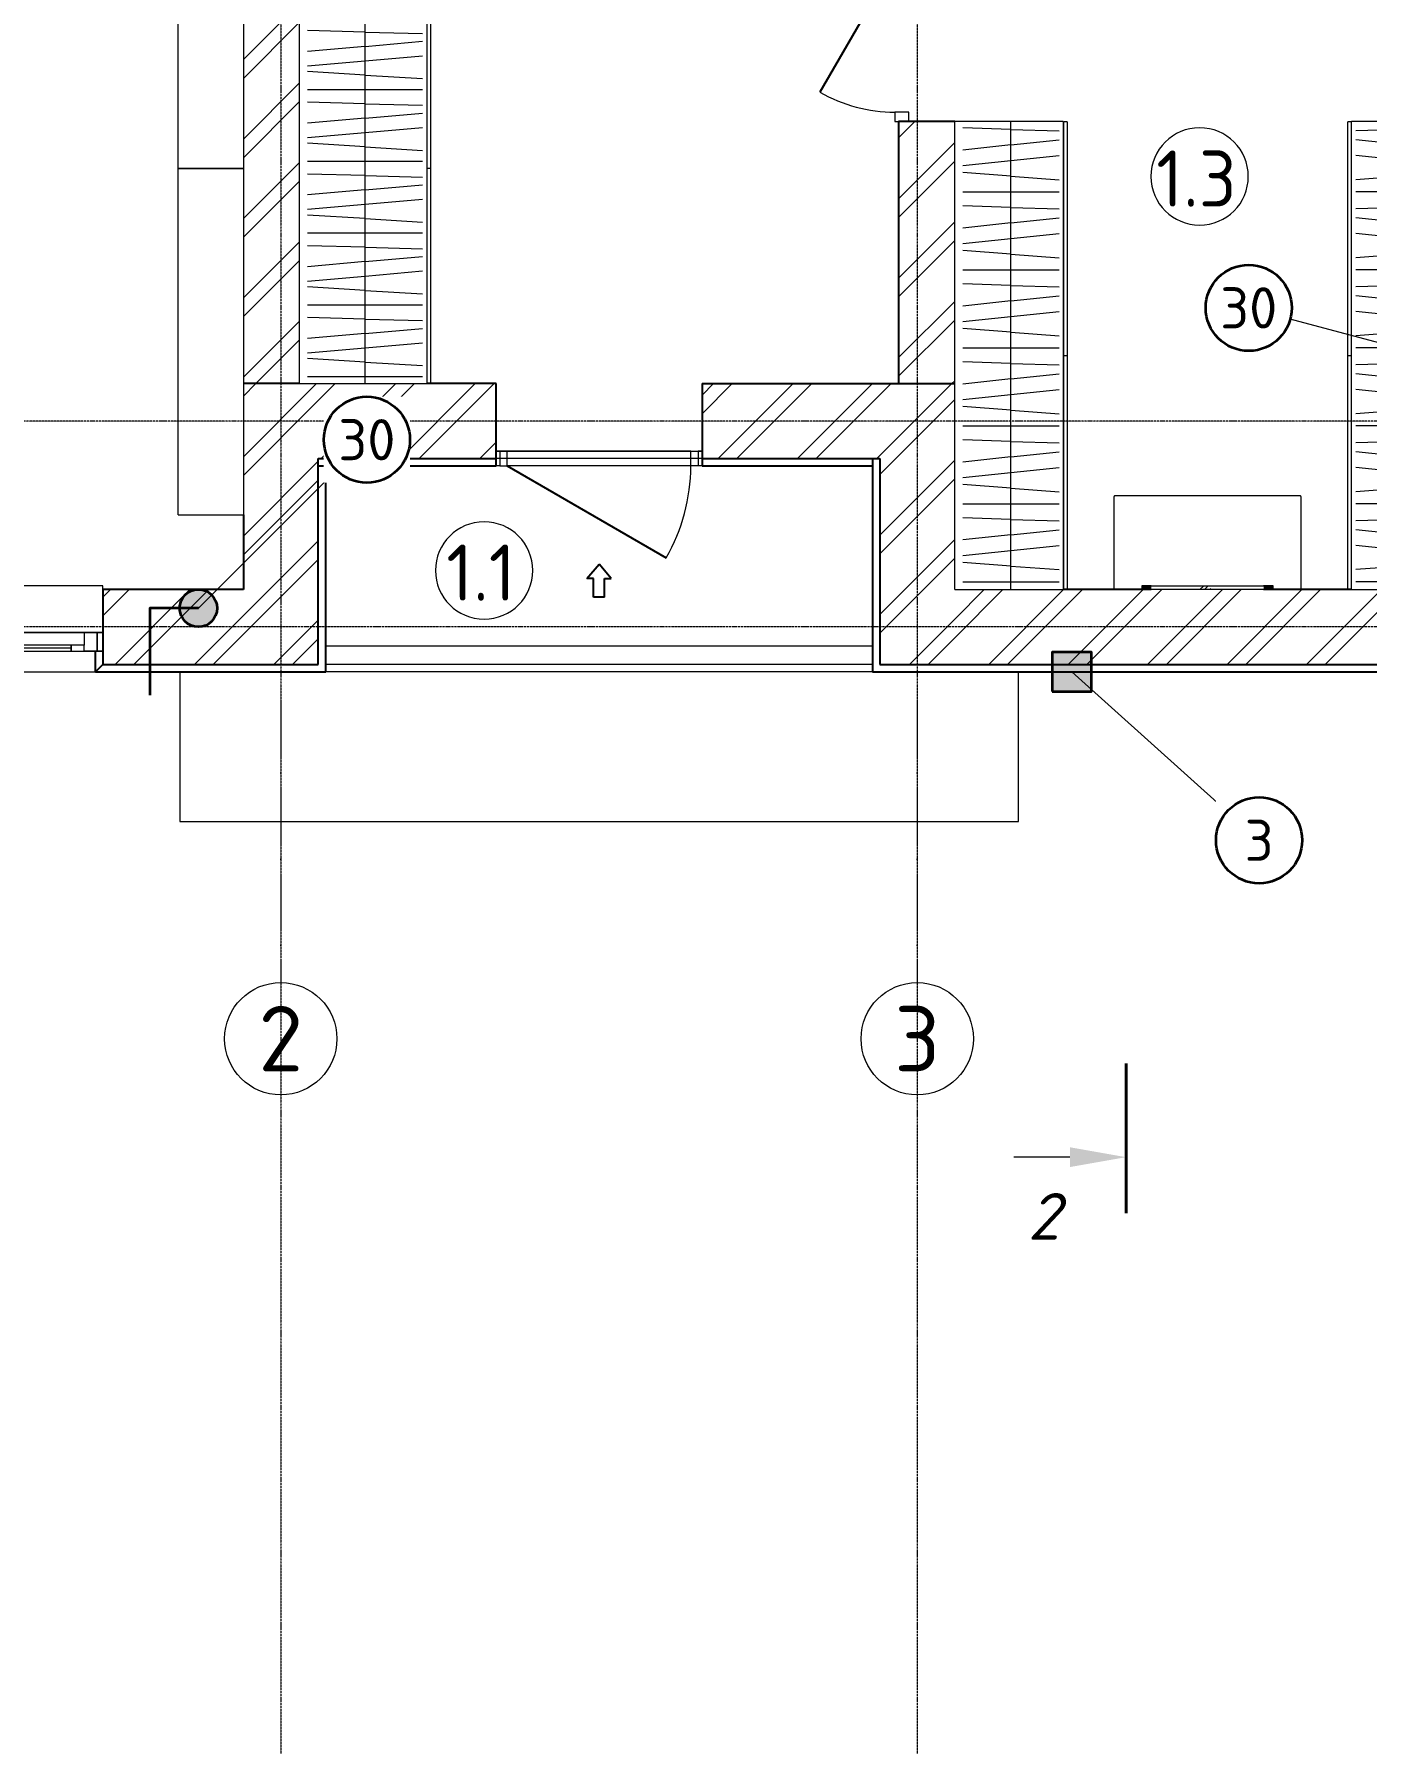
# Model space of a CAD drawing. Header units: millimetres. Extents: x -5016 to 62834, y -6019 to 88916.
# Drawn here: x 4784 to 11900, y -6019 to 3165 of the extents above; entities that cross this region are included whole.
import ezdxf
from ezdxf.enums import TextEntityAlignment as Align

# ---------------------------------------------------------------- set-up
doc = ezdxf.new("R2010")
doc.units = ezdxf.units.MM
for name, pattern in [('ОВ_ШП', [460, 300, -80, 0, -80]), ('Осевая 12-2-2', [16, 12, -2, 0, -2]), ('Пунктир 2-1_5', [3.5, 2, -1.5])]:
    doc.linetypes.add(name, pattern=pattern)
for name, color, linetype, lineweight in [('A-AREA-IDEN', 8, 'Continuous', 13), ('A-DETL-GENF', 9, 'Continuous', 13), ('A-DOOR', 8, 'Continuous', 13), ('A-FLOR', 9, 'Continuous', 13), ('A-GLAZ', 8, 'Continuous', 13), ('A-WALL', 8, 'Continuous', 13), ('A-WALL-PATT', 8, 'Continuous', 13), ('G-ANNO-SYMB', 8, 'Continuous', 13), ('I-FURN', 9, 'Continuous', 13), ('S-GRID', 8, 'Continuous', 13), ('АР_подложка', 8, 'Continuous', 13), ('ОВ_выноски', 7, 'Continuous', 18), ('ОВ_размеры', 7, 'Continuous', 13), ('ТЗ_ВК_К', 30, 'Continuous', 35)]:
    doc.layers.add(name, color=color, linetype=linetype, lineweight=lineweight)
doc.styles.add('GOST', font='isocpeur.ttf', dxfattribs={"width": 0.9})
doc.styles.add('GOST Common', font='GOST_Common.ttf', dxfattribs={"height": 300})
doc.styles.add('ISOCPEUR_I', font='isocpeui.ttf', dxfattribs={"height": 250})
pattern_1 = [(45, (0, 0), (-212.132, 212.132), []), (45, (0, 100), (-212.132, 212.132), [])]

# ---------------------------------------------------------------- blocks, each defined once
blk = doc.blocks.new('INT 18 Шкаф - INT 18 Шкаф-1563510-Этаж 1 - Планировка')
at = {"layer": 'A-DETL-GENF'}
for p, q in [((-1111.7, 307), (-1111.7, -307)), ((-1035, 0), (-1016.2, 307)), ((-985.3, 307), (-958.3, 0)), ((-881.7, 0), (-908.7, 307)), ((-805, 0), (-797.1, 307)), ((-728.3, 307), (-728.3, -307)), ((-651.7, 0), (-632.8, 307)), ((-602, 307), (-575, 0)), ((-498.3, 0), (-525.3, 307)), ((-421.7, 0), (-413.8, 307)), ((-345, 307), (-345, -307)), ((-268.3, 0), (-249.5, 307)), ((-218.7, 307), (-191.7, 0)), ((-115, 0), (-142, 307)), ((-38.3, 0), (-30.5, 307)), ((38.3, 307), (38.3, -307)), ((115, 0), (133.8, 307)), ((164.7, 307), (191.7, 0)), ((268.3, 0), (241.3, 307)), ((345, 0), (352.9, 307)), ((421.7, 307), (421.7, -307)), ((498.3, 0), (517.2, 307)), ((548, 307), (575, 0)), ((651.7, 0), (624.7, 307)), ((728.3, 0), (736.2, 307)), ((805, 307), (805, -307)), ((881.7, 0), (900.5, 307)), ((931.3, 307), (958.3, 0)), ((1035, 0), (1008, 307)), ((1111.7, 0), (1119.5, 307)), ((-1150, 0), (-766.7, 0)), ((-1035, 0), (-1053.8, -307)), ((-958.3, 0), (-931.3, -307)), ((-881.7, 0), (-854.7, -307)), ((-805, 0), (-812.9, -307)), ((-766.7, 0), (-383.3, 0)), ((-651.7, 0), (-670.5, -307)), ((-575, 0), (-548, -307)), ((-498.3, 0), (-471.3, -307)), ((-421.7, 0), (-429.5, -307)), ((-383.3, 0), (0, 0)), ((-268.3, 0), (-287.2, -307)), ((-191.7, 0), (-164.7, -307)), ((-115, 0), (-88, -307)), ((-38.3, 0), (-46.2, -307)), ((0, 0), (383.3, 0)), ((115, 0), (96.2, -307)), ((191.7, 0), (218.7, -307)), ((268.3, 0), (295.3, -307)), ((345, 0), (337.1, -307)), ((383.3, 0), (766.7, 0)), ((498.3, 0), (479.5, -307)), ((575, 0), (602, -307)), ((651.7, 0), (678.7, -307)), ((728.3, 0), (720.5, -307)), ((766.7, 0), (1150, 0)), ((881.7, 0), (862.8, -307)), ((958.3, 0), (985.3, -307)), ((1035, 0), (1062, -307)), ((1111.7, 0), (1103.8, -307))]:
    blk.add_line(p, q, dxfattribs=at)
at = {"layer": 'I-FURN'}
for p, q in [((-1150, 350), (1150, 350)), ((-1150, 350), (-1150, -330)), ((1150, -330), (1150, 350)), ((1150, -330), (-1150, -330)), ((-1148.5, -332), (-0.8, -332)), ((-1148.5, -332), (-1148.5, -350)), ((-0.8, -350), (-1148.5, -350)), ((-0.8, -350), (-0.8, -332)), ((0.8, -332), (1148.5, -332)), ((0.8, -332), (0.8, -350)), ((1148.5, -350), (0.8, -350)), ((1148.5, -350), (1148.5, -332))]:
    blk.add_line(p, q, dxfattribs=at)
blk = doc.blocks.new('INT 18 Шкаф - INT 18 Шкаф-1563600-Этаж 1 - Планировка')
at = {"layer": 'A-DETL-GENF'}
for p, q in [((-1208.3, 307), (-1208.3, -207)), ((-1125, 50), (-1106.2, 307)), ((-1068.7, 307), (-1041.7, 50)), ((-958.3, 50), (-985.3, 307)), ((-875, 50), (-867.1, 307)), ((-791.7, 307), (-791.7, -207)), ((-708.3, 50), (-689.5, 307)), ((-652, 307), (-625, 50)), ((-541.7, 50), (-568.7, 307)), ((-458.3, 50), (-450.5, 307)), ((-375, 307), (-375, -207)), ((-291.7, 50), (-272.8, 307)), ((-235.3, 307), (-208.3, 50)), ((-125, 50), (-152, 307)), ((-41.7, 50), (-33.8, 307)), ((41.7, 307), (41.7, -207)), ((125, 50), (143.8, 307)), ((181.3, 307), (208.3, 50)), ((291.7, 50), (264.7, 307)), ((375, 50), (382.9, 307)), ((458.3, 307), (458.3, -207)), ((541.7, 50), (560.5, 307)), ((598, 307), (625, 50)), ((708.3, 50), (681.3, 307)), ((791.7, 50), (799.5, 307)), ((875, 307), (875, -207)), ((958.3, 50), (977.2, 307)), ((1014.7, 307), (1041.7, 50)), ((1125, 50), (1098, 307)), ((1208.3, 50), (1216.2, 307)), ((-1250, 50), (-833.3, 50)), ((-1125, 50), (-1143.8, -207)), ((-1041.7, 50), (-1014.7, -207)), ((-958.3, 50), (-931.3, -207)), ((-875, 50), (-882.9, -207)), ((-833.3, 50), (-416.7, 50)), ((-708.3, 50), (-727.2, -207)), ((-625, 50), (-598, -207)), ((-541.7, 50), (-514.7, -207)), ((-458.3, 50), (-466.2, -207)), ((-416.7, 50), (0, 50)), ((-291.7, 50), (-310.5, -207)), ((-208.3, 50), (-181.3, -207)), ((-125, 50), (-98, -207)), ((-41.7, 50), (-49.5, -207)), ((0, 50), (416.7, 50)), ((125, 50), (106.2, -207)), ((208.3, 50), (235.3, -207)), ((291.7, 50), (318.7, -207)), ((375, 50), (367.1, -207)), ((416.7, 50), (833.3, 50)), ((541.7, 50), (522.8, -207)), ((625, 50), (652, -207)), ((708.3, 50), (735.3, -207)), ((791.7, 50), (783.8, -207)), ((833.3, 50), (1250, 50)), ((958.3, 50), (939.5, -207)), ((1041.7, 50), (1068.7, -207)), ((1125, 50), (1152, -207)), ((1208.3, 50), (1200.5, -207))]:
    blk.add_line(p, q, dxfattribs=at)
at = {"layer": 'I-FURN'}
for p, q in [((-1250, 350), (1250, 350)), ((-1250, 350), (-1250, -230)), ((1250, -230), (1250, 350)), ((1250, -230), (-1250, -230)), ((-1248.5, -232), (-0.8, -232)), ((-1248.5, -232), (-1248.5, -250)), ((-0.8, -250), (-1248.5, -250)), ((-0.8, -250), (-0.8, -232)), ((0.8, -232), (1248.5, -232)), ((0.8, -232), (0.8, -250)), ((1248.5, -250), (0.8, -250)), ((1248.5, -250), (1248.5, -232))]:
    blk.add_line(p, q, dxfattribs=at)
blk = doc.blocks.new('INT 18 Шкаф - INT 18 Шкаф-1563638-Этаж 1 - Планировка')
at = {"layer": 'A-DETL-GENF'}
for p, q in [((-1208.3, -307), (-1208.3, 207)), ((-1125, -50), (-1143.8, 207)), ((-1041.7, -50), (-1014.7, 207)), ((-958.3, -50), (-931.3, 207)), ((-875, -50), (-882.9, 207)), ((-791.7, -307), (-791.7, 207)), ((-708.3, -50), (-727.2, 207)), ((-625, -50), (-598, 207)), ((-541.7, -50), (-514.7, 207)), ((-458.3, -50), (-466.2, 207)), ((-375, -307), (-375, 207)), ((-291.7, -50), (-310.5, 207)), ((-208.3, -50), (-181.3, 207)), ((-125, -50), (-98, 207)), ((-41.7, -50), (-49.5, 207)), ((41.7, -307), (41.7, 207)), ((125, -50), (106.2, 207)), ((208.3, -50), (235.3, 207)), ((291.7, -50), (318.7, 207)), ((375, -50), (367.1, 207)), ((458.3, -307), (458.3, 207)), ((541.7, -50), (522.8, 207)), ((625, -50), (652, 207)), ((708.3, -50), (735.3, 207)), ((791.7, -50), (783.8, 207)), ((875, -307), (875, 207)), ((958.3, -50), (939.5, 207)), ((1041.7, -50), (1068.7, 207)), ((1125, -50), (1152, 207)), ((1208.3, -50), (1200.5, 207)), ((-1250, -50), (-833.3, -50)), ((-1125, -50), (-1106.2, -307)), ((-1068.7, -307), (-1041.7, -50)), ((-958.3, -50), (-985.3, -307)), ((-875, -50), (-867.1, -307)), ((-833.3, -50), (-416.7, -50)), ((-708.3, -50), (-689.5, -307)), ((-652, -307), (-625, -50)), ((-541.7, -50), (-568.7, -307)), ((-458.3, -50), (-450.5, -307)), ((-416.7, -50), (0, -50)), ((-291.7, -50), (-272.8, -307)), ((-235.3, -307), (-208.3, -50)), ((-125, -50), (-152, -307)), ((-41.7, -50), (-33.8, -307)), ((0, -50), (416.7, -50)), ((125, -50), (143.8, -307)), ((181.3, -307), (208.3, -50)), ((291.7, -50), (264.7, -307)), ((375, -50), (382.9, -307)), ((416.7, -50), (833.3, -50)), ((541.7, -50), (560.5, -307)), ((598, -307), (625, -50)), ((708.3, -50), (681.3, -307)), ((791.7, -50), (799.5, -307)), ((833.3, -50), (1250, -50)), ((958.3, -50), (977.2, -307)), ((1014.7, -307), (1041.7, -50)), ((1125, -50), (1098, -307)), ((1208.3, -50), (1216.2, -307))]:
    blk.add_line(p, q, dxfattribs=at)
at = {"layer": 'I-FURN'}
for p, q in [((-1250, 230), (-1250, -350)), ((-1250, 230), (1250, 230)), ((-1248.5, 250), (-0.8, 250)), ((-1248.5, 250), (-1248.5, 232)), ((-0.8, 232), (-1248.5, 232)), ((-0.8, 232), (-0.8, 250)), ((0.8, 250), (1248.5, 250)), ((0.8, 250), (0.8, 232)), ((1248.5, 232), (0.8, 232)), ((1248.5, 232), (1248.5, 250)), ((1250, -350), (1250, 230)), ((1250, -350), (-1250, -350))]:
    blk.add_line(p, q, dxfattribs=at)
blk = doc.blocks.new('INT 19 Дверь входная одностворчатая с остеклением - 1100 х 2480 ОС-Сверху 2-1581826-Этаж 1 - Планировка')
at = {"layer": 'A-DOOR', "lineweight": 25}
for p, q in [((-30, 940), (-30, 841.6)), ((-30, 940), (0, 940)), ((0, 940), (30, 940)), ((30, 940), (30, 841.6)), ((-65, 841.6), (0, 764.1)), ((-30, 841.6), (-65, 841.6)), ((65, 841.6), (0, 764.1)), ((30, 841.6), (65, 841.6)), ((490, 240), (-358.7, 730))]:
    blk.add_line(p, q, dxfattribs=at)
at = {"layer": 'A-DOOR'}
for p, q in [((-550, 240), (-530, 240)), ((-550, 240), (-550, 160)), ((-530, 160), (-530, 240)), ((-530, 240), (-490, 240)), ((-530, 160), (-530, 240)), ((-490, 240), (490, 240)), ((-490, 240), (-490, 160)), ((530, 240), (490, 240)), ((490, 240), (490, 160)), ((530, 240), (550, 240)), ((530, 160), (530, 240)), ((530, 160), (530, 240)), ((550, 240), (550, 160)), ((-550, 160), (-530, 160)), ((-490, 160), (-530, 160)), ((-490, 160), (490, 160)), ((490, 160), (530, 160)), ((530, 160), (550, 160))]:
    blk.add_line(p, q, dxfattribs=at)
blk.add_arc((490, 240), 980, 150, 180, dxfattribs=at)
blk = doc.blocks.new('INT 19 Дверь межкомнатная одностворчатая - 900 х 2370 _800_ Глухое Л-НАР-1569038-Этаж 1 - Планировка')
at = {"layer": 'A-DOOR', "lineweight": 25}
blk.add_line((400, 170), (-292.8, 570), dxfattribs=at)
at = {"layer": 'A-DOOR'}
for p, q in [((-400, 170), (-450, 170)), ((-450, 170), (-450, 95)), ((-450, 95), (-400, 95)), ((-400, 95), (-400, 170)), ((400, 95), (400, 170)), ((400, 170), (450, 170)), ((450, 95), (400, 95)), ((450, 170), (450, 95))]:
    blk.add_line(p, q, dxfattribs=at)
blk.add_arc((400, 170), 800, 150, 180, dxfattribs=at)
blk = doc.blocks.new('INT 20 Окно раздвижное 3ст - INT 20 Окно раздвижное 3ст 4200-3000 2-1568811-Этаж 1 - Планировка')
at = {"layer": 'A-GLAZ'}
for p, q in [((2060, 240), (-2060, 240)), ((-2100, 130), (-2000, 130)), ((-2070, 130), (-2100, 130)), ((-2070, 30), (-2070, 130)), ((-2000, 130), (-2070, 130)), ((-2070, 130), (-2070, 30)), ((-2000, 130), (-2070, 130)), ((-2070, 130), (-2070, 30)), ((-1930, 130), (-2000, 130)), ((-2000, 130), (-2000, 96.7)), ((-2000, 96.7), (-1930, 96.7)), ((-2000, 30), (-2000, 96.7)), ((-1930, 96.7), (-1930, 130)), ((-690, 130), (-1930, 130)), ((-1930, 130), (-1930, 96.7)), ((-1930, 113.3), (-690, 113.3)), ((-1930, 96.7), (-690, 96.7)), ((-620, 130), (-690, 130)), ((-690, 130), (-690, 96.7)), ((-690, 96.7), (-690, 130)), ((-620, 96.7), (-690, 96.7)), ((-690, 96.7), (-690, 63.3)), ((-690, 96.7), (-620, 96.7)), ((-620, 96.7), (-620, 130)), ((-620, 130), (2100, 130)), ((2070, 130), (-620, 130)), ((-620, 63.3), (-620, 96.7)), ((620, 96.7), (-620, 96.7)), ((-620, 96.7), (-620, 63.3)), ((690, 96.7), (620, 96.7)), ((620, 96.7), (620, 63.3)), ((620, 63.3), (620, 96.7)), ((690, 63.3), (690, 96.7)), ((2000, 130), (2000, 63.3)), ((2070, 130), (2000, 130)), ((2100, 130), (2070, 130)), ((2070, 130), (2070, 30)), ((2070, 30), (2070, 130)), ((2070, 30), (2070, 130)), ((-2100, 30), (-2070, 30)), ((620, 30), (-2100, 30)), ((-2070, 30), (620, 30)), ((-2070, 30), (-2000, 30)), ((-690, 63.3), (-620, 63.3)), ((-620, 80), (620, 80)), ((-620, 63.3), (620, 63.3)), ((620, 63.3), (690, 63.3)), ((690, 63.3), (620, 63.3)), ((620, 63.3), (620, 30)), ((620, 30), (690, 30)), ((690, 30), (690, 63.3)), ((1930, 63.3), (690, 63.3)), ((690, 63.3), (690, 30)), ((690, 46.7), (1930, 46.7)), ((690, 30), (1930, 30)), ((2000, 63.3), (1930, 63.3)), ((1930, 63.3), (1930, 30)), ((1930, 30), (1930, 63.3)), ((1930, 30), (2000, 30)), ((2000, 30), (2000, 63.3)), ((2100, 30), (2000, 30)), ((2000, 30), (2070, 30)), ((2000, 30), (2070, 30)), ((2070, 30), (2100, 30)), ((-2100, -200), (-2100, -220)), ((-2100, -220), (2100, -220)), ((1250, -240), (1280, -210)), ((1250, -240), (1280, -270)), ((1250, -240), (1370, -240)), ((2100, -220), (2100, -200))]:
    blk.add_line(p, q, dxfattribs=at)
blk = doc.blocks.new('INT 20 Откосы окон снаружи Прямоугольник - INT 20 Откосы окон снаружи Прямоугольник-1566572-Этаж 1 - Планировка')
at = {"layer": 'A-WALL', "lineweight": 25}
for p, q in [((-2076.7, 30), (-2076.7, -80)), ((2043.3, -80), (2043.3, 30))]:
    blk.add_line(p, q, dxfattribs=at)
blk = doc.blocks.new('INT 18 Шкаф - INT 18 Шкаф-1563750-Этаж 1 - Планировка')
at = {"layer": 'I-FURN'}
for p, q in [((-925, 350), (925, 350)), ((-925, 350), (-925, 2)), ((925, 2), (925, 350)), ((925, 2), (-925, 2))]:
    blk.add_line(p, q, dxfattribs=at)
blk = doc.blocks.new('INT Банкетка - INT Банкетка-1566449-Этаж 1 - Планировка')
at = {"layer": 'I-FURN'}
for p, q in [((-500, 245), (-500, -245)), ((500, -245), (500, 245)), ((-495, -250), (495, -250))]:
    blk.add_line(p, q, dxfattribs=at)
at = {"layer": 'I-FURN', "flags": 128}
for points in [[(-495, 250), (-495.2, 250), (-495.4, 250), (-495.6, 250), (-495.8, 249.9), (-496, 249.9), (-496.2, 249.9), (-496.4, 249.8), (-496.6, 249.7), (-496.8, 249.7), (-496.9, 249.6), (-497.1, 249.5), (-497.3, 249.4), (-497.5, 249.3), (-497.7, 249.2), (-497.8, 249.1), (-498, 249), (-498.1, 248.9), (-498.3, 248.8), (-498.4, 248.6), (-498.6, 248.5), (-498.7, 248.3), (-498.9, 248.2), (-499, 248), (-499.1, 247.9), (-499.2, 247.7), (-499.3, 247.5), (-499.4, 247.4), (-499.5, 247.2), (-499.6, 247), (-499.7, 246.8), (-499.7, 246.6), (-499.8, 246.4), (-499.8, 246.2), (-499.9, 246), (-499.9, 245.8), (-500, 245.7), (-500, 245.5), (-500, 245.3), (-500, 245.1), (-500, 245)], [(-499.1, 247.9), (-499.2, 247.7), (-499.3, 247.5), (-499.4, 247.4), (-499.5, 247.2), (-499.6, 247), (-499.7, 246.8), (-499.7, 246.6), (-499.8, 246.4), (-499.8, 246.2), (-499.9, 246), (-499.9, 245.8), (-500, 245.7), (-500, 245.5), (-500, 245.3), (-500, 245.1)], [(-495, 250), (-495.2, 250), (-495.4, 250), (-495.6, 250), (-495.8, 249.9), (-496, 249.9), (-496.2, 249.9), (-496.4, 249.8), (-496.6, 249.7), (-496.8, 249.7), (-496.9, 249.6), (-497.1, 249.5), (-497.3, 249.4), (-497.5, 249.3), (-497.7, 249.2), (-497.8, 249.1)], [(497.9, 249.1), (497.7, 249.2), (497.5, 249.3), (497.4, 249.4), (497.2, 249.5), (497, 249.6), (496.8, 249.7), (496.6, 249.7), (496.4, 249.8), (496.2, 249.8), (496, 249.9), (495.8, 249.9), (495.7, 250), (495.5, 250), (495.3, 250), (495.1, 250)], [(500, 245), (500, 245.2), (500, 245.4), (500, 245.6), (499.9, 245.8), (499.9, 246), (499.9, 246.2), (499.8, 246.4), (499.7, 246.6), (499.7, 246.8), (499.6, 246.9), (499.5, 247.1), (499.4, 247.3), (499.3, 247.5), (499.2, 247.7), (499.1, 247.8), (499, 248), (498.9, 248.1), (498.8, 248.3), (498.6, 248.4), (498.5, 248.6), (498.3, 248.7), (498.2, 248.9), (498, 249), (497.9, 249.1), (497.7, 249.2), (497.5, 249.3), (497.4, 249.4), (497.2, 249.5), (497, 249.6), (496.8, 249.7), (496.6, 249.7), (496.4, 249.8), (496.2, 249.8), (496, 249.9), (495.8, 249.9), (495.7, 250), (495.5, 250), (495.3, 250), (495.1, 250)], [(500, 245), (500, 245.2), (500, 245.4), (500, 245.6), (499.9, 245.8), (499.9, 246), (499.9, 246.2), (499.8, 246.4), (499.7, 246.6), (499.7, 246.8), (499.6, 246.9), (499.5, 247.1), (499.4, 247.3), (499.3, 247.5), (499.2, 247.7), (499.1, 247.8)], [(-500, -245), (-500, -245.2), (-500, -245.4), (-500, -245.6), (-499.9, -245.8), (-499.9, -246), (-499.9, -246.2), (-499.8, -246.4), (-499.7, -246.6), (-499.7, -246.8), (-499.6, -246.9), (-499.5, -247.1), (-499.4, -247.3), (-499.3, -247.5), (-499.2, -247.7), (-499.1, -247.8)], [(-500, -245), (-500, -245.2), (-500, -245.4), (-500, -245.6), (-499.9, -245.8), (-499.9, -246), (-499.9, -246.2), (-499.8, -246.4), (-499.7, -246.6), (-499.7, -246.8), (-499.6, -246.9), (-499.5, -247.1), (-499.4, -247.3), (-499.3, -247.5), (-499.2, -247.7), (-499.1, -247.8), (-499, -248), (-498.9, -248.1), (-498.8, -248.3), (-498.6, -248.4), (-498.5, -248.6), (-498.3, -248.7), (-498.2, -248.9), (-498, -249), (-497.9, -249.1), (-497.7, -249.2), (-497.5, -249.3), (-497.4, -249.4), (-497.2, -249.5), (-497, -249.6), (-496.8, -249.7), (-496.6, -249.7), (-496.4, -249.8), (-496.2, -249.8), (-496, -249.9), (-495.8, -249.9), (-495.7, -250), (-495.5, -250), (-495.3, -250), (-495.1, -250), (-495, -250)], [(-497.9, -249.1), (-497.7, -249.2), (-497.5, -249.3), (-497.4, -249.4), (-497.2, -249.5), (-497, -249.6), (-496.8, -249.7), (-496.6, -249.7), (-496.4, -249.8), (-496.2, -249.8), (-496, -249.9), (-495.8, -249.9), (-495.7, -250), (-495.5, -250), (-495.3, -250), (-495.1, -250)], [(495, -250), (495.2, -250), (495.4, -250), (495.6, -250), (495.8, -249.9), (496, -249.9), (496.2, -249.9), (496.4, -249.8), (496.6, -249.7), (496.8, -249.7), (496.9, -249.6), (497.1, -249.5), (497.3, -249.4), (497.5, -249.3), (497.7, -249.2), (497.8, -249.1), (498, -249), (498.1, -248.9), (498.3, -248.8), (498.4, -248.6), (498.6, -248.5), (498.7, -248.3), (498.9, -248.2), (499, -248), (499.1, -247.9), (499.2, -247.7), (499.3, -247.5), (499.4, -247.4), (499.5, -247.2), (499.6, -247), (499.7, -246.8), (499.7, -246.6), (499.8, -246.4), (499.8, -246.2), (499.9, -246), (499.9, -245.8), (500, -245.7), (500, -245.5), (500, -245.3), (500, -245.1), (500, -245)], [(495, -250), (495.2, -250), (495.4, -250), (495.6, -250), (495.8, -249.9), (496, -249.9), (496.2, -249.9), (496.4, -249.8), (496.6, -249.7), (496.8, -249.7), (496.9, -249.6), (497.1, -249.5), (497.3, -249.4), (497.5, -249.3), (497.7, -249.2), (497.8, -249.1)], [(499.1, -247.9), (499.2, -247.7), (499.3, -247.5), (499.4, -247.4), (499.5, -247.2), (499.6, -247), (499.7, -246.8), (499.7, -246.6), (499.8, -246.4), (499.8, -246.2), (499.9, -246), (499.9, -245.8), (500, -245.7), (500, -245.5), (500, -245.3), (500, -245.1)]]:
    blk.add_lwpolyline(points, dxfattribs=at)
blk = doc.blocks.new('FP_14-Этаж 1 - Планировка')
at = {"layer": 'I-FURN', "true_color": 0xf4f4f4}
blk.add_hatch(color=7, dxfattribs=at).paths.add_polyline_path([(-335.4, 0), (-350, 0), (-350, -20), (-300, -20), (-300, 0), (-325, 0)])
blk = doc.blocks.new('FP_15-Этаж 1 - Планировка')
at = {"layer": 'I-FURN', "true_color": 0xf4f4f4}
blk.add_hatch(color=7, dxfattribs=at).paths.add_polyline_path([(350, 0), (300, 0), (300, -20), (350, -20)])
blk = doc.blocks.new('FP_16-Этаж 1 - Планировка')
at = {"layer": 'I-FURN'}
blk.add_line((-350, 0), (-350, -20), dxfattribs=at)
blk = doc.blocks.new('FP_17-Этаж 1 - Планировка')
at = {"layer": 'I-FURN'}
blk.add_line((350, -20), (350, 0), dxfattribs=at)
blk = doc.blocks.new('INT 03 Зеркало - Зеркало-1566473-Этаж 1 - Планировка')
at = {"layer": 'I-FURN', "true_color": 0x808080}
h = blk.add_hatch(dxfattribs=at)
h.set_pattern_fill('FP_2', color=8, style=0, pattern_type=2)
h.set_pattern_definition([(225, (551.7, -90), (-630, -6e-14), [61.16, -829.8]), (225, (567.4, -49.8), (-630, -6e-14), [180, -710.96]), (225, (525.2, -63.5), (-630, -6e-14), [61.16, -829.8]), (225, (341.7, -187.8), (-630, -6e-14), [61.16, -829.8]), (225, (378.6, -126.4), (-630, -6e-14), [210, -680.96]), (225, (351.5, -125), (-630, -6e-14), [112.5, -778.46]), (225, (176.7, -45), (-630, -6e-14), [124.8, -766.16]), (225, (164.44, -32.75), (-630, -6e-14), [204.13, -686.82]), (225, (118.04, -50.63), (-630, -6e-14), [79.34, -811.62]), (225, (551.7, -420), (-630, -6e-14), [61.16, -829.8]), (225, (550.54, -396.65), (-630, -6e-14), [156.2, -734.76]), (225, (561.5, -357.2), (-630, -6e-14), [112.5, -778.46]), (225, (316.9, -493), (-630, -6e-14), [61.16, -829.8]), (225, (359.2, -426.2), (-630, -6e-14), [217.65, -673.3]), (225, (299.95, -456.94), (-630, -6e-14), [74.67, -816.28]), (225, (131.7, -420), (-630, -6e-14), [112.5, -778.46]), (225, (168.6, -358.6), (-630, -6e-14), [210, -680.96]), (225, (118.04, -380.63), (-630, -6e-14), [79.34, -811.62])])
h.paths.add_polyline_path([(274.1, 0), (-300, 0), (-300, -20), (300, -20), (300, 0)])
at = {"layer": 'I-FURN'}
for p, q in [((-300, 0), (-350, 0)), ((-300, 0), (300, 0)), ((350, 0), (300, 0)), ((-350, -20), (-300, -20)), ((300, -20), (-300, -20)), ((300, -20), (350, -20))]:
    blk.add_line(p, q, dxfattribs=at)
for name in ['FP_14-Этаж 1 - Планировка', 'FP_16-Этаж 1 - Планировка', 'FP_15-Этаж 1 - Планировка', 'FP_17-Этаж 1 - Планировка']:
    blk.add_blockref(name, (0, 0), dxfattribs=at)
blk = doc.blocks.new('Разрез - Номер сзади-3578-Этаж 1 - Планировка')
at = {"layer": 'G-ANNO-SYMB'}
blk.add_hatch(color=256, dxfattribs=at).paths.add_polyline_path([(2.471, -3), (3, 0), (3.529, -3)])
at = {"layer": 'G-ANNO-SYMB', "lineweight": 40}
blk.add_line((0, 0), (8, 0), dxfattribs=at)
at = {"layer": 'G-ANNO-SYMB'}
blk.add_line((3, -3), (3, -6), dxfattribs=at)
blk = doc.blocks.new('INT Марка помещения - Номер помещения _ Площадь _ Имя-1615504-Этаж 1 - Планировка')
at = {"layer": 'A-AREA-IDEN'}
for start, end in [(360, 180), (180, 360)]:
    blk.add_arc((0, 0), 2.6, start, end, dxfattribs=at)
blk = doc.blocks.new('АР_plan1')
at = {"layer": 'A-WALL-PATT', "lineweight": 9}
h = blk.add_hatch(dxfattribs=at)
h.set_pattern_fill('FP_1', color=256, style=0, pattern_type=2)
h.set_pattern_definition(pattern_1)
h.paths.add_polyline_path([(11568.2, 5972.6), (11868.2, 5972.6), (11868.2, 7372.6), (11568.2, 7372.6)])
h.paths.add_polyline_path([(11680.5, 8272.6), (11868.2, 8272.6), (11868.2, 9572.6), (11568.2, 9572.6), (11568.2, 8272.6)])
h.paths.add_polyline_path([(11568.2, 10272.6), (11868.2, 10272.6), (11868.2, 10822.6), (11568.2, 10822.6)])
h.paths.add_polyline_path([(11868.2, 11122.6), (11868.2, 11322.6), (11568.2, 11322.6), (11568.2, 11122.6)])
h.paths.add_polyline_path([(11568.2, 12822.6), (11868.2, 12822.6), (11868.2, 18272.6), (11568.2, 18272.6), (11568.2, 12924.3)])
h = blk.add_hatch(dxfattribs=at)
h.set_pattern_fill('FP_1', color=256, style=0, pattern_type=2)
h.set_pattern_definition(pattern_1)
h.paths.add_polyline_path([(8068.2, 5972.6), (8368.2, 5972.6), (8368.2, 10822.6), (8068.2, 10822.6), (8068.2, 7122.6)])
h = blk.add_hatch(dxfattribs=at)
h.set_pattern_fill('FP_1', color=256, style=0, pattern_type=2)
h.set_pattern_definition(pattern_1)
h.paths.add_polyline_path([(8068.2, 4872.6), (8468.2, 4872.6), (8468.2, 5972.6), (8068.2, 5972.6), (8068.2, 5272.6)])
h = blk.add_hatch(dxfattribs=at)
h.set_pattern_fill('FP_1', color=256, style=0, pattern_type=2)
h.set_pattern_definition(pattern_1)
h.paths.add_polyline_path([(11428.2, 5572.6), (11868.2, 5572.6), (11868.2, 5972.6), (10518.2, 5972.6), (10518.2, 5572.6)])
h.paths.add_polyline_path([(9418.2, 5572.6), (9418.2, 5972.6), (8468.2, 5972.6), (8468.2, 5572.6), (9153.3, 5572.6)])
h = blk.add_hatch(dxfattribs=at)
h.set_pattern_fill('FP_1', color=256, style=0, pattern_type=2)
h.set_pattern_definition(pattern_1)
h.paths.add_polyline_path([(11868.2, 4472.6), (11868.2, 5572.6), (11468.2, 5572.6), (11468.2, 4472.6)])
h = blk.add_hatch(dxfattribs=at)
h.set_pattern_fill('FP_1', color=256, style=0, pattern_type=2)
h.set_pattern_definition(pattern_1)
h.paths.add_polyline_path([(8468.2, 4472.6), (8468.2, 4872.6), (7318.2, 4872.6), (7318.2, 4472.6), (7709.2, 4472.6)])
h.paths.add_polyline_path([(3118.2, 4472.6), (3118.2, 4872.6), (2368.2, 4872.6), (2368.2, 4472.6)])
h = blk.add_hatch(dxfattribs=at)
h.set_pattern_fill('FP_1', color=256, style=0, pattern_type=2)
h.set_pattern_definition(pattern_1)
h.paths.add_polyline_path([(14968.2, 4472.6), (14968.2, 4872.6), (11868.2, 4872.6), (11868.2, 4472.6), (14929.8, 4472.6)])
at = {"layer": 'A-FLOR'}
for p, q in [((9418.2, 5612.6), (10518.2, 5612.6)), ((10518.2, 5572.6), (9418.2, 5572.6)), ((7728.2, 4432.6), (7728.2, 3632.6)), ((12208.2, 3632.6), (12208.2, 4432.6)), ((7728.2, 3632.6), (12208.2, 3632.6))]:
    blk.add_line(p, q, dxfattribs=at)
at = {"layer": 'A-WALL', "lineweight": 25}
for p, q in [((11568.2, 7372.6), (11568.2, 5972.6)), ((11868.2, 7372.6), (11568.2, 7372.6)), ((8368.2, 5972.6), (8068.2, 5972.6)), ((9418.2, 5972.6), (9048.2, 5972.6)), ((9418.2, 5532.6), (9418.2, 5972.6)), ((10518.2, 5972.6), (10518.2, 5532.6)), ((10518.2, 5972.6), (11868.2, 5972.6)), ((8468.2, 4472.6), (8468.2, 5572.6)), ((8468.2, 5572.6), (9418.2, 5572.6)), ((8468.2, 5532.6), (9418.2, 5532.6)), ((8508.2, 4432.6), (8508.2, 5532.6)), ((10518.2, 5572.6), (11468.2, 5572.6)), ((10518.2, 5532.6), (11428.2, 5532.6)), ((11428.2, 5572.6), (11428.2, 4432.6)), ((11468.2, 5572.6), (11468.2, 4472.6)), ((8068.2, 5272.6), (8068.2, 4872.6)), ((8068.2, 4872.6), (7318.2, 4872.6)), ((7318.2, 4872.6), (7318.2, 4472.6)), ((12868.2, 4872.6), (12448.2, 4872.6)), ((13988.2, 4872.6), (13568.2, 4872.6)), ((7318.2, 4472.6), (7278.2, 4432.6)), ((7278.2, 4432.6), (8508.2, 4432.6)), ((7318.2, 4472.6), (8468.2, 4472.6)), ((11428.2, 4432.6), (15008.2, 4432.6)), ((11468.2, 4472.6), (14968.2, 4472.6))]:
    blk.add_line(p, q, dxfattribs=at)
at = {"layer": 'A-WALL'}
for p, q in [((8508.2, 4572.6), (11428.2, 4572.6)), ((11428.2, 4472.6), (8508.2, 4472.6)), ((11428.2, 4432.6), (8508.2, 4432.6))]:
    blk.add_line(p, q, dxfattribs=at)
at = {"layer": 'G-ANNO-SYMB', "linetype": 'Пунктир 2-1_5'}
blk.add_line((12783.1, 1862), (12783.1, 1540.2), dxfattribs=at)
at = {"layer": 'S-GRID', "color": 251, "linetype": 'Осевая 12-2-2', "true_color": 0x646464}
for p, q in [((8268.2, 22574.8), (8268.2, -1346.2)), ((11668.2, 22574.8), (11668.2, -1346.2)), ((23375.6, 5772.6), (-1176.1, 5772.6)), ((23375.6, 4672.6), (-1176.1, 4672.6))]:
    blk.add_line(p, q, dxfattribs=at)
at = {"layer": 'A-AREA-IDEN', "xscale": 99.99999999999993, "yscale": 99.99999999999993, "zscale": 99.99999999999993}
for p in [(13176.3, 7079.4), (9354.4, 4974.4)]:
    blk.add_blockref('INT Марка помещения - Номер помещения _ Площадь _ Имя-1615504-Этаж 1 - Планировка', p, dxfattribs=at)
at = {"layer": 'A-DOOR', "lineweight": 25}
for name, p, rotation in [('INT 19 Дверь межкомнатная одностворчатая - 900 х 2370 _800_ Глухое Л-НАР-1569038-Этаж 1 - Планировка', (11718.2, 7822.6), 89.99999999999993), ('INT 19 Дверь входная одностворчатая с остеклением - 1100 х 2480 ОС-Сверху 2-1581826-Этаж 1 - Планировка', (9968.2, 5772.6), 180)]:
    blk.add_blockref(name, p, dxfattribs=dict(at, rotation=rotation))
at = {"layer": 'A-GLAZ', "rotation": 180}
blk.add_blockref('INT 20 Окно раздвижное 3ст - INT 20 Окно раздвижное 3ст 4200-3000 2-1568811-Этаж 1 - Планировка', (5218.2, 4672.6), dxfattribs=at)
at = {"layer": 'A-WALL', "lineweight": 25, "rotation": 180}
blk.add_blockref('INT 20 Откосы окон снаружи Прямоугольник - INT 20 Откосы окон снаружи Прямоугольник-1566572-Этаж 1 - Планировка', (5201.4, 4462.6), dxfattribs=at)
at = {"layer": 'G-ANNO-SYMB', "extrusion": (0, 0, -1), "xscale": 99.99999999999993, "yscale": 99.99999999999993, "zscale": 99.99999999999993, "rotation": 90.00000000000156}
blk.add_blockref('Разрез - Номер сзади-3578-Этаж 1 - Планировка', (-12783.1, 1540.2), dxfattribs=at)
at = {"layer": 'I-FURN'}
for name, p, rotation in [('INT 18 Шкаф - INT 18 Шкаф-1563750-Этаж 1 - Планировка', (7718.2, 8047.6), 269.9999999999997), ('INT 18 Шкаф - INT 18 Шкаф-1563510-Этаж 1 - Планировка', (8718.2, 7122.6), 89.99999999999993), ('INT 18 Шкаф - INT 18 Шкаф-1563600-Этаж 1 - Планировка', (12218.2, 6122.6), 89.99999999999952), ('INT 18 Шкаф - INT 18 Шкаф-1563638-Этаж 1 - Планировка', (14218.2, 6122.6), 90.0000000000005), ('INT 18 Шкаф - INT 18 Шкаф-1563750-Этаж 1 - Планировка', (7718.2, 6197.6), 269.9999999999997), ('INT Банкетка - INT Банкетка-1566449-Этаж 1 - Планировка', (13218.2, 5122.6), 180), ('INT 03 Зеркало - Зеркало-1566473-Этаж 1 - Планировка', (13218.2, 4872.6), 180)]:
    blk.add_blockref(name, p, dxfattribs=dict(at, rotation=rotation))
at = {"layer": 'A-AREA-IDEN', "char_height": 300, "attachment_point": 1, "style": 'GOST Common'}
for s, insert, width in [('1.3', (12944.4, 7218.1), 569.198), ('1.1', (9152, 5113.1), 497.046)]:
    blk.add_mtext(s, dxfattribs=dict(at, insert=insert, width=width))
at = {"layer": 'G-ANNO-SYMB', "insert": (12257.6, 1648.8), "char_height": 250, "width": 224.472, "attachment_point": 1, "style": 'ISOCPEUR_I', "bg_fill": 3, "box_fill_scale": 0, "bg_fill_color": 256, "bg_fill_true_color": 3254780160, "bg_fill_transparency": 256}
blk.add_mtext('\\fISOCPEUR|b0|i1|c204|p34|;2', dxfattribs=at)

msp = doc.modelspace()

# ---------------------------------------------------------------- block references
at = {"layer": 'АР_подложка'}
msp.add_blockref('АР_plan1', (-2168, -4673), dxfattribs=at)

# ---------------------------------------------------------------- next in the draw order: hatches: boundary and pattern name
at = {"layer": 'ТЗ_ВК_К'}
h = msp.add_hatch(color=5, dxfattribs=at)
edge = h.paths.add_edge_path()
edge.add_arc((5660, 100), 100, 0, 360)
msp.add_hatch(color=30, dxfattribs=at).paths.add_polyline_path([(10220.9, -345), (10430.9, -345), (10430.9, -135), (10220.9, -135)])

# ---------------------------------------------------------------- next in the draw order: linework, layer by layer
at = {"layer": 'ОВ_выноски'}
for points in [[(12500, 1375), (11492.7, 1644.9)], [(5660, 100), (6397.4, 837.4)], [(10325.9, -240), (11155, -986.1)]]:
    msp.add_lwpolyline(points, dxfattribs=at)
at = {"layer": 'ОВ_размеры', "linetype": 'ОВ_ШП'}
for points in [[(6100, -400), (6100, -1900)], [(9500, -400), (9500, -1900)]]:
    msp.add_lwpolyline(points, dxfattribs=at)
at = {"layer": 'ОВ_размеры'}
for centre in [(6100, -2200), (9500, -2200)]:
    msp.add_circle(centre, 300, dxfattribs=at)
at = {"layer": 'ТЗ_ВК_К'}
msp.add_lwpolyline([(5660, 100), (5400, 100), (5400, -365)], dxfattribs=at)
msp.add_lwpolyline([(10220.9, -345), (10430.9, -345), (10430.9, -135), (10220.9, -135)], close=True, dxfattribs=at)
msp.add_circle((5660, 100), 100, dxfattribs=at)

# ---------------------------------------------------------------- next in the draw order: texts
at = {"layer": 'ОВ_размеры', "style": 'GOST'}
for s, p in [('2', (6100, -2200)), ('3', (9500, -2200))]:
    msp.add_text(s, height=350, dxfattribs=at).set_placement(p, align=Align.MIDDLE_CENTER)

# ---------------------------------------------------------------- next in the draw order: wipeouts: each hides what was drawn before it
for points in [[(11040.6, 1474.4), (11500.6, 1474.4), (11500.6, 1934.4), (11040.6, 1934.4)], [(6330, 770), (6790, 770), (6790, 1230), (6330, 1230)], [(11095.9, -1370), (11555.9, -1370), (11555.9, -910), (11095.9, -910)]]:
    msp.add_wipeout(points)

# ---------------------------------------------------------------- next in the draw order: linework, layer by layer
at = {"layer": 'ТЗ_ВК_К'}
for centre in [(11270.6, 1704.4), (6560, 1000), (11325.9, -1140)]:
    msp.add_circle(centre, 230, dxfattribs=at)

# ---------------------------------------------------------------- next in the draw order: texts
at = {"layer": 'ТЗ_ВК_К', "style": 'GOST'}
for s, p in [('30', (11270.6, 1704.4)), ('30', (6560, 1000)), ('3', (11325.9, -1140))]:
    msp.add_text(s, height=220, dxfattribs=at).set_placement(p, align=Align.MIDDLE_CENTER)

doc.saveas('drawing.dxf')
